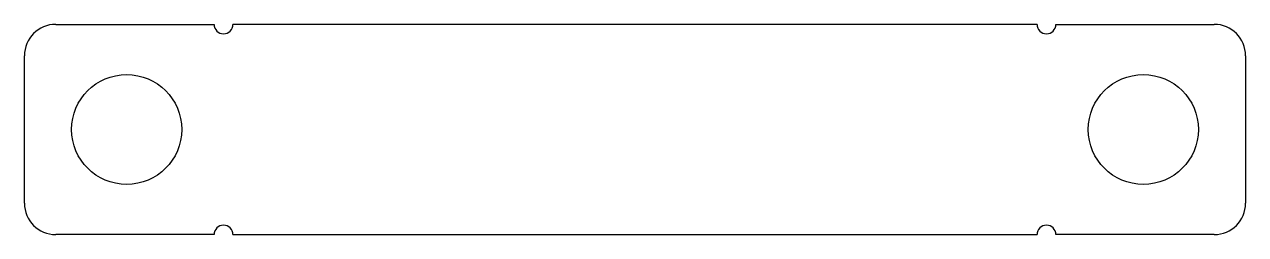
# Model space of a CAD drawing. Header units: millimetres. Extents: x -53.3 to 24.3, y -8 to 5.4.
import ezdxf

# ---------------------------------------------------------------- set-up
doc = ezdxf.new("R2010")
doc.units = ezdxf.units.MM

msp = doc.modelspace()

# ---------------------------------------------------------------- linework, layer by layer
at = {"color": 7, "linetype": 'Continuous', "lineweight": 25}
for p, q in [((-51.336, 5.368), (-41.276, 5.368)), ((11.044, 5.368), (-40.076, 5.368)), ((12.244, 5.368), (22.304, 5.368)), ((-53.336, -6.032), (-53.336, 3.368)), ((24.304, 3.368), (24.304, -6.032)), ((-41.276, -8.032), (-51.336, -8.032)), ((-40.076, -8.032), (11.044, -8.032)), ((22.304, -8.032), (12.244, -8.032))]:
    msp.add_line(p, q, dxfattribs=at)
for centre in [(-46.836, -1.332), (17.804, -1.332)]:
    msp.add_circle(centre, 3.5, dxfattribs=at)
for centre, radius, start, end in [((-51.336, 3.368), 2, 90, 180), ((-40.676, 5.368), 0.6, 180, 0), ((11.644, 5.368), 0.6, 180, 0), ((22.304, 3.368), 2, 0, 90), ((-51.336, -6.032), 2, 180, 270), ((22.304, -6.032), 2, 270, 0), ((-40.676, -8.032), 0.6, 0, 180), ((11.644, -8.032), 0.6, 0, 180)]:
    msp.add_arc(centre, radius, start, end, dxfattribs=at)

doc.saveas('drawing.dxf')
